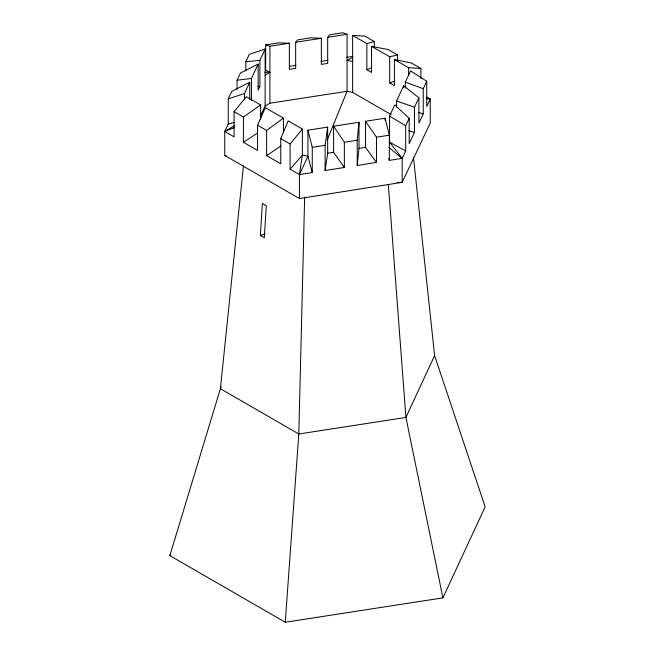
<?xml version="1.0" encoding="UTF-8"?>
<svg xmlns="http://www.w3.org/2000/svg" width="655" height="655" viewBox="0 0 655 655"><rect width="100%" height="100%" fill="white"/><g stroke="black" fill="none" stroke-linecap="round" stroke-linejoin="round"><path stroke-width="0.98" d="M304.649 196.999L298.803 433.995L285.261 622.25L442.911 597.859L485.15 506.839L434.609 355.583L413.526 157.888M260.363 235.522L262.385 203.508L266.315 205.768L264.284 237.781L260.363 235.522L265.185 233.868M234.179 125.809L224.747 131.467L224.747 155.431L299.425 198.547L402.178 182.336L402.178 158.371L389.569 142.201L389.569 116.099L394.752 104.923L409.195 118.326L405.682 125.744L405.682 150.953L402.178 158.371L389.332 160.393L389.332 135.184L385.091 118.236L365.474 121.273L376.486 137.214L376.486 162.424L357.221 165.461L357.221 140.252L358.997 122.272L333.6 126.202L333.6 152.296L344.358 167.492L325.109 170.529L325.109 145.32L327.664 127.119L307.924 130.173L307.924 156.267L312.271 172.552L299.425 174.582L290.091 169.195L290.091 143.977L302.373 129.076L288.135 120.856L280.758 138.59L280.758 163.799L266.618 155.636L266.618 130.427L283.435 118.137L265.308 107.674L257.554 125.195L257.554 150.404L243.414 142.25L243.414 117.032L260.608 104.964L246.37 96.743L234.081 111.645L234.081 136.854L224.747 131.467L228.259 124.049L228.259 98.84L231.764 91.43L249.719 82.235L249.719 99.298M243.439 166.01L220.391 388.726L169.85 555.62L285.261 622.25M357.221 165.461L358.997 148.366L358.997 122.272M325.109 170.529L327.664 153.221L327.664 127.119M299.425 198.547L299.425 174.582L302.373 155.178L302.373 129.076M327.115 140.162L347.076 91.291L347.076 34.297L342.729 32.75L329.891 34.772L327.68 37.302L327.68 63.396L321.351 64.378L321.351 38.277L310.626 37.818L297.779 39.84L295.659 42.256L295.659 68.349L289.354 69.324L289.354 43.23L278.514 42.878L265.668 44.908L265.668 70.118L269.909 72.337L265.128 75.129M244.471 99.56L244.471 93.534L249.719 82.235M251.454 100.567L251.454 78.485L258.152 64.051L240.491 72.992L237.077 80.197L237.077 89.276M258.152 64.051L258.152 90.144L259.888 86.411L259.888 60.317L265.128 49.035L249.318 54.349L245.805 61.766L245.805 70.838M260.395 116.222L265.128 106.02L265.128 49.035M299.425 174.582L307.924 156.267L302.373 155.178L290.091 169.195M221.251 386.876L220.391 388.726L298.803 433.995L405.912 417.423L434.609 355.583M169.85 555.62L170.701 553.778M396.578 107.027L396.578 101.001L403.636 85.78L418.905 97.808L418.905 123.017L423.236 113.88L423.236 88.671L426.741 81.253L410.554 70.887L405.322 82.153L405.322 88.179M409.195 118.326L409.195 143.543L414.459 132.416L414.459 107.207L418.905 97.808M426.855 97.087L430.253 99.044L426.741 106.462L426.741 81.253M266.618 155.636L280.913 145.95M243.414 142.25L257.333 133.194M265.128 106.02L269.909 103.228L347.076 91.291L352.627 92.388L391.125 114.617M353.029 57.272L347.076 60.399L352.627 61.496M352.627 92.388L352.627 35.395L366.865 43.615L366.865 69.717L371.475 67.842M224.747 131.467L234.146 127.717M366.865 69.717L371.565 72.427L371.565 46.333L389.692 56.797L389.692 82.89L394.949 81.089M228.259 98.84L244.471 93.534M366.865 43.615L374.242 41.502L374.242 47.553M228.259 124.049L233.982 122.493M389.692 56.797L397.585 54.979L397.585 61.03M289.379 66.376L295.945 65.344M320.999 61.39L327.909 60.301M346.683 57.337L352.611 56.404M312.271 172.552L312.271 147.342L325.109 145.32M333.6 126.202L344.358 142.282L357.221 140.252M376.486 137.214L389.332 135.184M265.668 44.908L269.909 46.235L289.354 43.23M295.659 42.256L321.351 38.277M327.68 37.302L347.076 34.297M327.664 153.221L333.6 152.296M358.997 148.366L365.474 147.367L376.486 162.424M237.077 80.197L251.454 78.485M245.805 61.766L259.888 60.317M257.873 86.493L259.888 86.411M397.192 182.499L402.178 182.336L430.253 123.017L430.253 99.044L426.323 98.103M264.882 72.279L269.909 72.337M352.627 35.395L364.909 36.115L374.242 41.502M389.692 82.89L394.392 85.609L394.392 59.507L408.63 67.727L420.919 68.447L420.919 78.534M426.315 98.635L430.253 99.044M371.565 46.333L388.243 49.584L397.585 54.979M394.392 59.507L411.586 63.06L420.919 68.447M224.747 155.431L226.671 155.98M408.81 130.738L414.459 132.416M418.52 112.398L423.236 113.88M396.578 101.001L414.459 107.207M405.322 82.153L423.236 88.671M389.569 142.201L405.682 150.953M234.081 111.645L243.414 117.032M257.554 125.195L266.618 130.427M280.758 138.59L290.091 143.977M389.569 116.099L405.682 125.744M388.972 147.522L402.178 158.371M388.833 158.51L389.332 160.393M307.924 130.173L312.271 147.342M442.911 597.859L405.912 417.423L388.366 184.841M408.63 67.727L408.63 75.759M403.636 85.78L403.636 87.795M385.091 118.236L385.091 120.242M365.474 121.273L365.474 147.367M344.358 142.282L344.358 167.492M283.435 118.137L283.435 132.195M269.909 46.235L269.909 103.228M260.608 104.964L260.608 119.014"/></g></svg>
